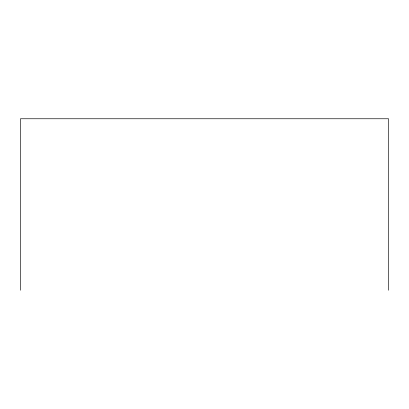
<?xml version="1.0" encoding="UTF-8"?>
<svg xmlns="http://www.w3.org/2000/svg" width="409" height="409" viewBox="0 0 409 409"><rect width="100%" height="100%" fill="white"/><g stroke="black" fill="none" stroke-linecap="round" stroke-linejoin="round"><path stroke-width="0.61" d="M388.55 290.242L388.55 118.758L20.45 118.758L20.45 290.242"/></g></svg>
